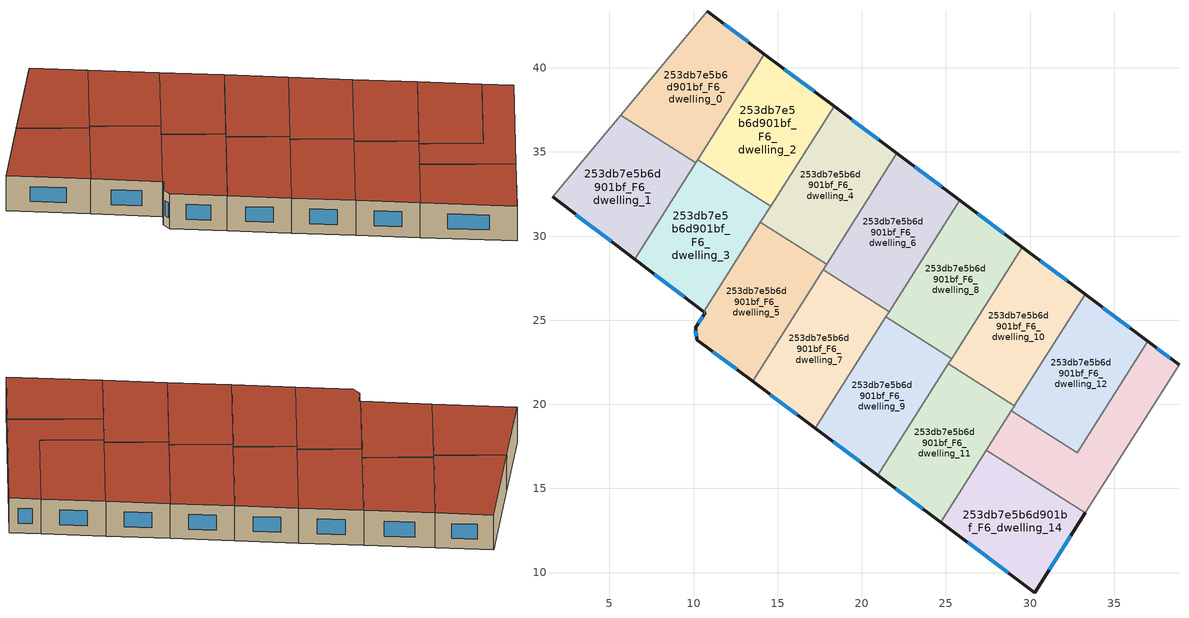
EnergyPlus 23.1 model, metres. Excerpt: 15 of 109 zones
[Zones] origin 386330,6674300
253db7e5b6d901bf_F6_dwelling_0
 floor to 253db7e5b6d901bf_F5_dwelling_0 (EU_floor_Construction): 14.21,40.82 10.12,34.36 5.66,37.19 10.81,43.36 z18
 wall outside (EU_wall_Construction): 14.21,40.82 10.81,43.36 z18:21
 wall adiabatic (EU_wall_Construction): 10.81,43.36 5.66,37.19 z18:21
 wall to 253db7e5b6d901bf_F6_dwelling_1 (EU_wall_Construction): 5.66,37.19 10.12,34.36 z18:21
 wall to 253db7e5b6d901bf_F6_dwelling_2 (EU_wall_Construction): 10.24,34.55 14.21,40.82 z18:21
 wall to 253db7e5b6d901bf_F6_dwelling_3 (EU_wall_Construction): 10.12,34.36 10.24,34.55 z18:21
 window (EU_Window_Construction): 13.24,41.55 11.78,42.64 z18.86:20.14
 roof outside (EU_roof_Construction): 10.12,34.36 14.21,40.82 10.81,43.36 5.66,37.19 z21
253db7e5b6d901bf_F6_dwelling_1
 floor to 253db7e5b6d901bf_F5_dwelling_1 (EU_floor_Construction): 10.12,34.36 6.5,28.64 1.62,32.34 5.66,37.19 z18
 wall outside (EU_wall_Construction): 1.62,32.34 6.5,28.64 z18:21
 wall adiabatic (EU_wall_Construction): 5.66,37.19 1.62,32.34 z18:21
 wall to 253db7e5b6d901bf_F6_dwelling_3 (EU_wall_Construction): 6.5,28.64 10.12,34.36 z18:21
 window (EU_Window_Construction): 3.01,31.28 5.1,29.69 z18.86:20.14
 roof outside (EU_roof_Construction): 6.5,28.64 10.12,34.36 5.66,37.19 1.62,32.34 z21
253db7e5b6d901bf_F6_dwelling_10
 floor to 253db7e5b6d901bf_F5_dwelling_10 (EU_floor_Construction): 33.27,26.54 29.08,19.92 25.16,22.41 29.54,29.33 z18
 wall outside (EU_wall_Construction): 33.27,26.54 29.54,29.33 z18:21
 wall to 253db7e5b6d901bf_F6_dwelling_11 (EU_wall_Construction): 25.16,22.41 29.08,19.92 z18:21
 wall to 253db7e5b6d901bf_F6_dwelling_8 (EU_wall_Construction): 29.54,29.33 25.35,22.71 z18:21
 wall to 253db7e5b6d901bf_F6_dwelling_12 (EU_wall_Construction): 29.08,19.92 33.27,26.54 z18:21
 wall to 253db7e5b6d901bf_F6_dwelling_9 (EU_wall_Construction): 25.35,22.71 25.16,22.41 z18:21
 window (EU_Window_Construction): 32.2,27.34 30.61,28.53 z18.86:20.14
 roof outside (EU_roof_Construction): 29.08,19.92 33.27,26.54 29.54,29.33 25.16,22.41 z21
253db7e5b6d901bf_F6_dwelling_11
 floor to 253db7e5b6d901bf_F5_dwelling_11 (EU_floor_Construction): 29.08,19.92 24.69,13 20.96,15.79 25.16,22.41 z18
 wall outside (EU_wall_Construction): 20.96,15.79 24.69,13 z18:21
 wall to 253db7e5b6d901bf_F6_dwelling_9 (EU_wall_Construction): 25.16,22.41 20.96,15.79 z18:21
 wall to 253db7e5b6d901bf_F6_dwelling_14 (EU_wall_Construction): 24.69,13 27.4,17.28 z18:21
 wall to 253db7e5b6d901bf_F6_dwelling_13 (EU_wall_Construction): 27.4,17.28 28.88,19.61 z18:21
 wall to 253db7e5b6d901bf_F6_dwelling_12 (EU_wall_Construction): 28.88,19.61 29.08,19.92 z18:21
 window (EU_Window_Construction): 22.03,14.99 23.63,13.79 z18.86:20.14
 roof outside (EU_roof_Construction): 24.69,13 29.08,19.92 25.16,22.41 20.96,15.79 z21
253db7e5b6d901bf_F6_dwelling_12
 floor to 253db7e5b6d901bf_F5_dwelling_12 (EU_floor_Construction): 37,23.75 32.81,17.13 28.88,19.61 33.27,26.54 z18
 wall outside (EU_wall_Construction): 37,23.75 33.27,26.54 z18:21
 wall to 253db7e5b6d901bf_F6_dwelling_13 (EU_wall_Construction): 28.88,19.61 32.81,17.13 37,23.75 z18:21
 window (EU_Window_Construction): 35.93,24.54 34.33,25.74 z18.86:20.14
 roof outside (EU_roof_Construction): 32.81,17.13 37,23.75 33.27,26.54 28.88,19.61 z21
253db7e5b6d901bf_F6_dwelling_13
 floor to 253db7e5b6d901bf_F5_dwelling_13 (EU_floor_Construction): 38.86,22.35 33.29,13.55 27.4,17.28 28.88,19.61 32.81,17.13 37,23.75 z18
 wall outside (EU_wall_Construction): 38.86,22.35 37,23.75 z18:21
 wall adiabatic (EU_wall_Construction): 33.29,13.55 38.86,22.35 z18:21
 wall to 253db7e5b6d901bf_F6_dwelling_14 (EU_wall_Construction): 27.4,17.28 33.29,13.55 z18:21
 window (EU_Window_Construction): 38.32,22.75 37.53,23.35 z18.86:20.14
 roof outside (EU_roof_Construction): 33.29,13.55 38.86,22.35 37,23.75 32.81,17.13 28.88,19.61 27.4,17.28 z21
253db7e5b6d901bf_F6_dwelling_14
 floor to 253db7e5b6d901bf_F5_dwelling_14 (EU_floor_Construction): 33.29,13.55 30.29,8.8 24.69,13 27.4,17.28 z18
 wall outside (EU_wall_Construction): 24.69,13 30.29,8.8 33.29,13.55 z18:21
 window (EU_Window_Construction): 31.15,10.16 32.43,12.19 / 26.29,11.8 28.69,10 z18.86:20.14
 roof outside (EU_roof_Construction): 30.29,8.8 33.29,13.55 27.4,17.28 24.69,13 z21
253db7e5b6d901bf_F6_dwelling_2
 floor to 253db7e5b6d901bf_F5_dwelling_2 (EU_floor_Construction): 18.35,37.72 14.6,31.79 10.24,34.55 14.21,40.82 z18
 wall outside (EU_wall_Construction): 18.35,37.72 14.21,40.82 z18:21
 wall to 253db7e5b6d901bf_F6_dwelling_3 (EU_wall_Construction): 10.24,34.55 14.6,31.79 z18:21
 wall to 253db7e5b6d901bf_F6_dwelling_4 (EU_wall_Construction): 14.6,31.79 18.35,37.72 z18:21
 window (EU_Window_Construction): 17.17,38.6 15.39,39.93 z18.86:20.14
 roof outside (EU_roof_Construction): 14.6,31.79 18.35,37.72 14.21,40.82 10.24,34.55 z21
253db7e5b6d901bf_F6_dwelling_3
 floor to 253db7e5b6d901bf_F5_dwelling_3 (EU_floor_Construction): 14.6,31.79 10.62,25.51 6.5,28.64 10.24,34.55 z18
 wall outside (EU_wall_Construction): 6.5,28.64 10.62,25.51 z18:21
 wall to 253db7e5b6d901bf_F6_dwelling_5 (EU_wall_Construction): 10.62,25.51 13.98,30.81 z18:21
 wall to 253db7e5b6d901bf_F6_dwelling_4 (EU_wall_Construction): 13.98,30.81 14.6,31.79 z18:21
 window (EU_Window_Construction): 7.67,27.74 9.44,26.4 z18.86:20.14
 roof outside (EU_roof_Construction): 10.62,25.51 14.6,31.79 10.24,34.55 6.5,28.64 z21
253db7e5b6d901bf_F6_dwelling_4
 floor to 253db7e5b6d901bf_F5_dwelling_4 (EU_floor_Construction): 22.09,34.92 17.91,28.32 13.98,30.81 18.35,37.72 z18
 wall outside (EU_wall_Construction): 22.09,34.92 18.35,37.72 z18:21
 wall to 253db7e5b6d901bf_F6_dwelling_5 (EU_wall_Construction): 13.98,30.81 17.91,28.32 z18:21
 wall to 253db7e5b6d901bf_F6_dwelling_6 (EU_wall_Construction): 17.91,28.32 22.09,34.92 z18:21
 window (EU_Window_Construction): 21.02,35.72 19.42,36.92 z18.86:20.14
 roof outside (EU_roof_Construction): 17.91,28.32 22.09,34.92 18.35,37.72 13.98,30.81 z21
253db7e5b6d901bf_F6_dwelling_5
 floor to 253db7e5b6d901bf_F5_dwelling_5 (EU_floor_Construction): 17.91,28.32 13.51,21.37 10.2,23.84 10.12,24.57 10.7,25.44 10.62,25.51 13.98,30.81 z18
 wall outside (EU_wall_Construction): 10.62,25.51 10.7,25.44 10.12,24.57 10.2,23.84 13.51,21.37 z18:21
 wall to 253db7e5b6d901bf_F6_dwelling_7 (EU_wall_Construction): 13.51,21.37 17.7,27.99 z18:21
 wall to 253db7e5b6d901bf_F6_dwelling_6 (EU_wall_Construction): 17.7,27.99 17.91,28.32 z18:21
 window (EU_Window_Construction): 10.14,24.36 10.17,24.05 / 10.53,25.19 10.28,24.82 / 10.64,25.49 10.68,25.46 / 11.14,23.14 12.56,22.07 z18.86:20.14
 roof outside (EU_roof_Construction): 13.51,21.37 17.91,28.32 13.98,30.81 10.62,25.51 10.7,25.44 10.12,24.57 10.2,23.84 z21
253db7e5b6d901bf_F6_dwelling_6
 floor to 253db7e5b6d901bf_F5_dwelling_6 (EU_floor_Construction): 25.82,32.12 21.62,25.5 17.7,27.99 22.09,34.92 z18
 wall outside (EU_wall_Construction): 25.82,32.12 22.09,34.92 z18:21
 wall to 253db7e5b6d901bf_F6_dwelling_7 (EU_wall_Construction): 17.7,27.99 21.62,25.5 z18:21
 wall to 253db7e5b6d901bf_F6_dwelling_8 (EU_wall_Construction): 21.62,25.5 25.82,32.12 z18:21
 window (EU_Window_Construction): 24.75,32.92 23.15,34.12 z18.86:20.14
 roof outside (EU_roof_Construction): 21.62,25.5 25.82,32.12 22.09,34.92 17.7,27.99 z21
253db7e5b6d901bf_F6_dwelling_7
 floor to 253db7e5b6d901bf_F5_dwelling_7 (EU_floor_Construction): 21.62,25.5 17.24,18.58 13.51,21.37 17.7,27.99 z18
 wall outside (EU_wall_Construction): 13.51,21.37 17.24,18.58 z18:21
 wall to 253db7e5b6d901bf_F6_dwelling_9 (EU_wall_Construction): 17.24,18.58 21.43,25.2 z18:21
 wall to 253db7e5b6d901bf_F6_dwelling_8 (EU_wall_Construction): 21.43,25.2 21.62,25.5 z18:21
 window (EU_Window_Construction): 14.57,20.57 16.17,19.37 z18.86:20.14
 roof outside (EU_roof_Construction): 17.24,18.58 21.62,25.5 17.7,27.99 13.51,21.37 z21
253db7e5b6d901bf_F6_dwelling_8
 floor to 253db7e5b6d901bf_F5_dwelling_8 (EU_floor_Construction): 29.54,29.33 25.35,22.71 21.43,25.2 25.82,32.12 z18
 wall outside (EU_wall_Construction): 29.54,29.33 25.82,32.12 z18:21
 wall to 253db7e5b6d901bf_F6_dwelling_9 (EU_wall_Construction): 21.43,25.2 25.35,22.71 z18:21
 window (EU_Window_Construction): 28.48,30.13 26.88,31.33 z18.86:20.14
 roof outside (EU_roof_Construction): 25.35,22.71 29.54,29.33 25.82,32.12 21.43,25.2 z21
253db7e5b6d901bf_F6_dwelling_9
 floor to 253db7e5b6d901bf_F5_dwelling_9 (EU_floor_Construction): 25.35,22.71 20.96,15.79 17.24,18.58 21.43,25.2 z18
 wall outside (EU_wall_Construction): 17.24,18.58 20.96,15.79 z18:21
 window (EU_Window_Construction): 18.3,17.78 19.9,16.58 z18.86:20.14
 roof outside (EU_roof_Construction): 20.96,15.79 25.35,22.71 21.43,25.2 17.24,18.58 z21
[Building]
EU S2 Campaign: North Axis=0; Terrain=City; Solar Distribution=FullExterior
[Site:Location]
Helsinki-Vantaa.AP: Latitude=60.317; Longitude=24.963; Time Zone=2; Elevation=54.6
[SizingPeriod:WeatherFileDays]
AnnualSizingPeriod: Begin Month=1; Begin Day of Month=1; End Month=12; End Day of Month=31; Day of Week for Start Day=Monday; Use Weather File Daylight Saving Period=No; Use Weather File Rain and Snow Indicators=No
[MATERIAL]
EU_InternalMass_Material: Roughness=MediumRough; Thickness=0.1; Conductivity=1; Density=1800; Specific Heat=900; Thermal Absorptance=0.9; Solar Absorptance=0.7; Visible Absorptance=0.7
[MATERIAL:NOMASS] Roughness=MediumRough; Thermal Absorptance=0.9; Solar Absorptance=0.7; Visible Absorptance=0.7
Name | Thermal Resistance
EU_wall_NoMass | 1.10183
EU_roof_NoMass; EU_floor_NoMass | 1.70606
[WINDOWMATERIAL:SIMPLEGLAZINGSYSTEM]
EU_Window_SimpleGlazing: UFactor=3.11035; Solar Heat Gain Coefficient=0.8; Visible Transmittance=0.8
[CONSTRUCTION]
EU_wall_Construction: EU_wall_NoMass
EU_roof_Construction: EU_roof_NoMass
EU_floor_Construction: EU_floor_NoMass
EU_Window_Construction: EU_Window_SimpleGlazing
EU_InternalMass_Construction: EU_InternalMass_Material
[ZONE] Type=1; Multiplier=1; Ceiling Height=autocalculate; Floor Area=autocalculate; Part of Total Floor Area=Yes
Name | Volume
253db7e5b6d901bf_F6_dwelling_0; 253db7e5b6d901bf_F6_dwelling_6 | 111.674
253db7e5b6d901bf_F6_dwelling_1 | 111.648
253db7e5b6d901bf_F6_dwelling_10 | 111.666
253db7e5b6d901bf_F6_dwelling_11 | 111.664
253db7e5b6d901bf_F6_dwelling_12; 253db7e5b6d901bf_F6_dwelling_9 | 111.651
253db7e5b6d901bf_F6_dwelling_13; 253db7e5b6d901bf_F6_dwelling_2 | 111.658
253db7e5b6d901bf_F6_dwelling_14 | 111.66
253db7e5b6d901bf_F6_dwelling_3; 253db7e5b6d901bf_F6_dwelling_7 | 111.67
253db7e5b6d901bf_F6_dwelling_4 | 111.678
253db7e5b6d901bf_F6_dwelling_5 | 111.665
253db7e5b6d901bf_F6_dwelling_8 | 111.669
[INTERNALMASS] Construction=EU_InternalMass_Construction
Name | Zone or ZoneList | Surface Area
253db7e5b6d901bf_F6_dwelling_0_EU_InternalMass | 253db7e5b6d901bf_F6_dwelling_0 | 37.2246
253db7e5b6d901bf_F6_dwelling_1_EU_InternalMass | 253db7e5b6d901bf_F6_dwelling_1 | 37.2167
253db7e5b6d901bf_F6_dwelling_2_EU_InternalMass | 253db7e5b6d901bf_F6_dwelling_2 | 37.2198
253db7e5b6d901bf_F6_dwelling_3_EU_InternalMass | 253db7e5b6d901bf_F6_dwelling_3 | 37.2237
253db7e5b6d901bf_F6_dwelling_4_EU_InternalMass | 253db7e5b6d901bf_F6_dwelling_4 | 37.2265
253db7e5b6d901bf_F6_dwelling_5_EU_InternalMass | 253db7e5b6d901bf_F6_dwelling_5 | 37.2222
253db7e5b6d901bf_F6_dwelling_6_EU_InternalMass | 253db7e5b6d901bf_F6_dwelling_6 | 37.2246
253db7e5b6d901bf_F6_dwelling_7_EU_InternalMass | 253db7e5b6d901bf_F6_dwelling_7 | 37.2235
253db7e5b6d901bf_F6_dwelling_8_EU_InternalMass | 253db7e5b6d901bf_F6_dwelling_8 | 37.2233
253db7e5b6d901bf_F6_dwelling_9_EU_InternalMass | 253db7e5b6d901bf_F6_dwelling_9 | 37.2182
253db7e5b6d901bf_F6_dwelling_10_EU_InternalMass | 253db7e5b6d901bf_F6_dwelling_10 | 37.2218
253db7e5b6d901bf_F6_dwelling_11_EU_InternalMass | 253db7e5b6d901bf_F6_dwelling_11 | 37.223
253db7e5b6d901bf_F6_dwelling_12_EU_InternalMass | 253db7e5b6d901bf_F6_dwelling_12 | 37.2181
253db7e5b6d901bf_F6_dwelling_13_EU_InternalMass | 253db7e5b6d901bf_F6_dwelling_13 | 37.2192
253db7e5b6d901bf_F6_dwelling_14_EU_InternalMass | 253db7e5b6d901bf_F6_dwelling_14 | 37.2204
[OTHEREQUIPMENT] Fuel Type=Electricity; Design Level Calculation Method=Watts/Area; Power per Zone Floor Area=1; Fraction Latent=0; Fraction Radiant=0; Fraction Lost=0; Carbon Dioxide Generation Rate=0; EndUse Subcategory=EU_Step8_InternalGains
Name | Zone or ZoneList or Space or SpaceList | Schedule
EU_Step8_InternalGain_253db7e5b6d901bf_F6_dwelling_0_f000 | 253db7e5b6d901bf_F6_dwelling_0 | EU_Step8_GainSchedule_253db7e5b6d901bf_F6_dwelling_0_f000
EU_Step8_InternalGain_253db7e5b6d901bf_F6_dwelling_1_f000 | 253db7e5b6d901bf_F6_dwelling_1 | EU_Step8_GainSchedule_253db7e5b6d901bf_F6_dwelling_1_f000
EU_Step8_InternalGain_253db7e5b6d901bf_F6_dwelling_2_f000 | 253db7e5b6d901bf_F6_dwelling_2 | EU_Step8_GainSchedule_253db7e5b6d901bf_F6_dwelling_2_f000
EU_Step8_InternalGain_253db7e5b6d901bf_F6_dwelling_3_f000 | 253db7e5b6d901bf_F6_dwelling_3 | EU_Step8_GainSchedule_253db7e5b6d901bf_F6_dwelling_3_f000
EU_Step8_InternalGain_253db7e5b6d901bf_F6_dwelling_4_f000 | 253db7e5b6d901bf_F6_dwelling_4 | EU_Step8_GainSchedule_253db7e5b6d901bf_F6_dwelling_4_f000
EU_Step8_InternalGain_253db7e5b6d901bf_F6_dwelling_5_f000 | 253db7e5b6d901bf_F6_dwelling_5 | EU_Step8_GainSchedule_253db7e5b6d901bf_F6_dwelling_5_f000
EU_Step8_InternalGain_253db7e5b6d901bf_F6_dwelling_6_f000 | 253db7e5b6d901bf_F6_dwelling_6 | EU_Step8_GainSchedule_253db7e5b6d901bf_F6_dwelling_6_f000
EU_Step8_InternalGain_253db7e5b6d901bf_F6_dwelling_7_f000 | 253db7e5b6d901bf_F6_dwelling_7 | EU_Step8_GainSchedule_253db7e5b6d901bf_F6_dwelling_7_f000
EU_Step8_InternalGain_253db7e5b6d901bf_F6_dwelling_8_f000 | 253db7e5b6d901bf_F6_dwelling_8 | EU_Step8_GainSchedule_253db7e5b6d901bf_F6_dwelling_8_f000
EU_Step8_InternalGain_253db7e5b6d901bf_F6_dwelling_9_f000 | 253db7e5b6d901bf_F6_dwelling_9 | EU_Step8_GainSchedule_253db7e5b6d901bf_F6_dwelling_9_f000
EU_Step8_InternalGain_253db7e5b6d901bf_F6_dwelling_10_f000 | 253db7e5b6d901bf_F6_dwelling_10 | EU_Step8_GainSchedule_253db7e5b6d901bf_F6_dwelling_10_f000
EU_Step8_InternalGain_253db7e5b6d901bf_F6_dwelling_11_f000 | 253db7e5b6d901bf_F6_dwelling_11 | EU_Step8_GainSchedule_253db7e5b6d901bf_F6_dwelling_11_f000
EU_Step8_InternalGain_253db7e5b6d901bf_F6_dwelling_12_f000 | 253db7e5b6d901bf_F6_dwelling_12 | EU_Step8_GainSchedule_253db7e5b6d901bf_F6_dwelling_12_f000
EU_Step8_InternalGain_253db7e5b6d901bf_F6_dwelling_13_f000 | 253db7e5b6d901bf_F6_dwelling_13 | EU_Step8_GainSchedule_253db7e5b6d901bf_F6_dwelling_13_f000
EU_Step8_InternalGain_253db7e5b6d901bf_F6_dwelling_14_f000 | 253db7e5b6d901bf_F6_dwelling_14 | EU_Step8_GainSchedule_253db7e5b6d901bf_F6_dwelling_14_f000
[ZONEVENTILATION:DESIGNFLOWRATE] Schedule=EU_AlwaysOn; Design Flow Rate Calculation Method=AirChanges/Hour; Air Changes per Hour=0.756316; Ventilation Type=Natural; Fan Pressure Rise=0; Fan Total Efficiency=1; Constant Term Coefficient=1; Temperature Term Coefficient=0; Velocity Term Coefficient=0; Velocity Squared Term Coefficient=0; Minimum Indoor Temperature=-100; Maximum Indoor Temperature=100; Delta Temperature=-100; Minimum Outdoor Temperature=-100; Maximum Outdoor Temperature=100; Maximum Wind Speed=40
Name | Zone or ZoneList or Space or SpaceList
EU_ConstantAir_253db7e5b6d901bf_F6_dwelling_0 | 253db7e5b6d901bf_F6_dwelling_0
EU_ConstantAir_253db7e5b6d901bf_F6_dwelling_1 | 253db7e5b6d901bf_F6_dwelling_1
EU_ConstantAir_253db7e5b6d901bf_F6_dwelling_2 | 253db7e5b6d901bf_F6_dwelling_2
EU_ConstantAir_253db7e5b6d901bf_F6_dwelling_3 | 253db7e5b6d901bf_F6_dwelling_3
EU_ConstantAir_253db7e5b6d901bf_F6_dwelling_4 | 253db7e5b6d901bf_F6_dwelling_4
EU_ConstantAir_253db7e5b6d901bf_F6_dwelling_5 | 253db7e5b6d901bf_F6_dwelling_5
EU_ConstantAir_253db7e5b6d901bf_F6_dwelling_6 | 253db7e5b6d901bf_F6_dwelling_6
EU_ConstantAir_253db7e5b6d901bf_F6_dwelling_7 | 253db7e5b6d901bf_F6_dwelling_7
EU_ConstantAir_253db7e5b6d901bf_F6_dwelling_8 | 253db7e5b6d901bf_F6_dwelling_8
EU_ConstantAir_253db7e5b6d901bf_F6_dwelling_9 | 253db7e5b6d901bf_F6_dwelling_9
EU_ConstantAir_253db7e5b6d901bf_F6_dwelling_10 | 253db7e5b6d901bf_F6_dwelling_10
EU_ConstantAir_253db7e5b6d901bf_F6_dwelling_11 | 253db7e5b6d901bf_F6_dwelling_11
EU_ConstantAir_253db7e5b6d901bf_F6_dwelling_12 | 253db7e5b6d901bf_F6_dwelling_12
EU_ConstantAir_253db7e5b6d901bf_F6_dwelling_13 | 253db7e5b6d901bf_F6_dwelling_13
EU_ConstantAir_253db7e5b6d901bf_F6_dwelling_14 | 253db7e5b6d901bf_F6_dwelling_14
[HVACTEMPLATE:THERMOSTAT] Constant Heating Setpoint=20; Constant Cooling Setpoint=50
EU_HeatOnly_253db7e5b6d901bf_F1_dwelling_1; EU_HeatOnly_253db7e5b6d901bf_F1_dwelling_2; EU_HeatOnly_253db7e5b6d901bf_F1_dwelling_3; EU_HeatOnly_253db7e5b6d901bf_F1_dwelling_4; EU_HeatOnly_253db7e5b6d901bf_F1_dwelling_5; EU_HeatOnly_253db7e5b6d901bf_F1_dwelling_6; EU_HeatOnly_253db7e5b6d901bf_F1_dwelling_7; EU_HeatOnly_253db7e5b6d901bf_F1_dwelling_8; EU_HeatOnly_253db7e5b6d901bf_F1_dwelling_9; EU_HeatOnly_253db7e5b6d901bf_F1_dwelling_10; EU_HeatOnly_253db7e5b6d901bf_F1_dwelling_11; EU_HeatOnly_253db7e5b6d901bf_F1_dwelling_12; EU_HeatOnly_253db7e5b6d901bf_F1_dwelling_13; EU_HeatOnly_253db7e5b6d901bf_F1_dwelling_14; EU_HeatOnly_253db7e5b6d901bf_F1_dwelling_15; EU_HeatOnly_253db7e5b6d901bf_F2_dwelling_0; EU_HeatOnly_253db7e5b6d901bf_F2_dwelling_1; EU_HeatOnly_253db7e5b6d901bf_F2_dwelling_2; EU_HeatOnly_253db7e5b6d901bf_F2_dwelling_3; EU_HeatOnly_253db7e5b6d901bf_F2_dwelling_4; EU_HeatOnly_253db7e5b6d901bf_F2_dwelling_5; EU_HeatOnly_253db7e5b6d901bf_F2_dwelling_6; EU_HeatOnly_253db7e5b6d901bf_F2_dwelling_7; EU_HeatOnly_253db7e5b6d901bf_F2_dwelling_8; EU_HeatOnly_253db7e5b6d901bf_F2_dwelling_9; EU_HeatOnly_253db7e5b6d901bf_F2_dwelling_10; EU_HeatOnly_253db7e5b6d901bf_F2_dwelling_11; EU_HeatOnly_253db7e5b6d901bf_F2_dwelling_12; EU_HeatOnly_253db7e5b6d901bf_F2_dwelling_13; EU_HeatOnly_253db7e5b6d901bf_F2_dwelling_14; EU_HeatOnly_253db7e5b6d901bf_F2_dwelling_15; EU_HeatOnly_253db7e5b6d901bf_F3_dwelling_0; EU_HeatOnly_253db7e5b6d901bf_F3_dwelling_1; EU_HeatOnly_253db7e5b6d901bf_F3_dwelling_2; EU_HeatOnly_253db7e5b6d901bf_F3_dwelling_3; EU_HeatOnly_253db7e5b6d901bf_F3_dwelling_4; EU_HeatOnly_253db7e5b6d901bf_F3_dwelling_5; EU_HeatOnly_253db7e5b6d901bf_F3_dwelling_6; EU_HeatOnly_253db7e5b6d901bf_F3_dwelling_7; EU_HeatOnly_253db7e5b6d901bf_F3_dwelling_8; EU_HeatOnly_253db7e5b6d901bf_F3_dwelling_9; EU_HeatOnly_253db7e5b6d901bf_F3_dwelling_10; EU_HeatOnly_253db7e5b6d901bf_F3_dwelling_11; EU_HeatOnly_253db7e5b6d901bf_F3_dwelling_12; EU_HeatOnly_253db7e5b6d901bf_F3_dwelling_13; EU_HeatOnly_253db7e5b6d901bf_F3_dwelling_14; EU_HeatOnly_253db7e5b6d901bf_F3_dwelling_15; EU_HeatOnly_253db7e5b6d901bf_F4_dwelling_0; EU_HeatOnly_253db7e5b6d901bf_F4_dwelling_1; EU_HeatOnly_253db7e5b6d901bf_F4_dwelling_2; EU_HeatOnly_253db7e5b6d901bf_F4_dwelling_3; EU_HeatOnly_253db7e5b6d901bf_F4_dwelling_4; EU_HeatOnly_253db7e5b6d901bf_F4_dwelling_5; EU_HeatOnly_253db7e5b6d901bf_F4_dwelling_6; EU_HeatOnly_253db7e5b6d901bf_F4_dwelling_7; EU_HeatOnly_253db7e5b6d901bf_F4_dwelling_8; EU_HeatOnly_253db7e5b6d901bf_F4_dwelling_9; EU_HeatOnly_253db7e5b6d901bf_F4_dwelling_10; EU_HeatOnly_253db7e5b6d901bf_F4_dwelling_11; EU_HeatOnly_253db7e5b6d901bf_F4_dwelling_12; EU_HeatOnly_253db7e5b6d901bf_F4_dwelling_13; EU_HeatOnly_253db7e5b6d901bf_F4_dwelling_14; EU_HeatOnly_253db7e5b6d901bf_F5_dwelling_0; EU_HeatOnly_253db7e5b6d901bf_F5_dwelling_1; EU_HeatOnly_253db7e5b6d901bf_F5_dwelling_2; EU_HeatOnly_253db7e5b6d901bf_F5_dwelling_3; EU_HeatOnly_253db7e5b6d901bf_F5_dwelling_4; EU_HeatOnly_253db7e5b6d901bf_F5_dwelling_5; EU_HeatOnly_253db7e5b6d901bf_F5_dwelling_6; EU_HeatOnly_253db7e5b6d901bf_F5_dwelling_7; EU_HeatOnly_253db7e5b6d901bf_F5_dwelling_8; EU_HeatOnly_253db7e5b6d901bf_F5_dwelling_9; EU_HeatOnly_253db7e5b6d901bf_F5_dwelling_10; EU_HeatOnly_253db7e5b6d901bf_F5_dwelling_11; EU_HeatOnly_253db7e5b6d901bf_F5_dwelling_12; EU_HeatOnly_253db7e5b6d901bf_F5_dwelling_13; EU_HeatOnly_253db7e5b6d901bf_F5_dwelling_14; EU_HeatOnly_253db7e5b6d901bf_F6_dwelling_0; EU_HeatOnly_253db7e5b6d901bf_F6_dwelling_1; EU_HeatOnly_253db7e5b6d901bf_F6_dwelling_2; EU_HeatOnly_253db7e5b6d901bf_F6_dwelling_3; EU_HeatOnly_253db7e5b6d901bf_F6_dwelling_4; EU_HeatOnly_253db7e5b6d901bf_F6_dwelling_5; EU_HeatOnly_253db7e5b6d901bf_F6_dwelling_6; EU_HeatOnly_253db7e5b6d901bf_F6_dwelling_7; EU_HeatOnly_253db7e5b6d901bf_F6_dwelling_8; EU_HeatOnly_253db7e5b6d901bf_F6_dwelling_9; EU_HeatOnly_253db7e5b6d901bf_F6_dwelling_10; EU_HeatOnly_253db7e5b6d901bf_F6_dwelling_11; EU_HeatOnly_253db7e5b6d901bf_F6_dwelling_12; EU_HeatOnly_253db7e5b6d901bf_F6_dwelling_13; EU_HeatOnly_253db7e5b6d901bf_F6_dwelling_14
[HVACTEMPLATE:ZONE:IDEALLOADSAIRSYSTEM] System Availability Schedule=EU_AlwaysOn; Maximum Heating Supply Air Temperature=50; Minimum Cooling Supply Air Temperature=13; Maximum Heating Supply Air Humidity Ratio=0.0156; Minimum Cooling Supply Air Humidity Ratio=0.0077; Heating Limit=NoLimit; Cooling Limit=NoLimit; Heating Availability Schedule=EU_AlwaysOn; Cooling Availability Schedule=EU_CoolingOff; Dehumidification Control Type=ConstantSensibleHeatRatio; Cooling Sensible Heat Ratio=0.7; Dehumidification Setpoint=60; Humidification Control Type=None; Humidification Setpoint=30; Outdoor Air Method=None; Outdoor Air Flow Rate per Person=0.00944; Outdoor Air Flow Rate per Zone Floor Area=0; Outdoor Air Flow Rate per Zone=0; Demand Controlled Ventilation Type=None; Outdoor Air Economizer Type=NoEconomizer; Heat Recovery Type=None; Sensible Heat Recovery Effectiveness=0.7; Latent Heat Recovery Effectiveness=0.65
Name | Template Thermostat
253db7e5b6d901bf_F6_dwelling_0 | EU_HeatOnly_253db7e5b6d901bf_F6_dwelling_0
253db7e5b6d901bf_F6_dwelling_1 | EU_HeatOnly_253db7e5b6d901bf_F6_dwelling_1
253db7e5b6d901bf_F6_dwelling_2 | EU_HeatOnly_253db7e5b6d901bf_F6_dwelling_2
253db7e5b6d901bf_F6_dwelling_3 | EU_HeatOnly_253db7e5b6d901bf_F6_dwelling_3
253db7e5b6d901bf_F6_dwelling_4 | EU_HeatOnly_253db7e5b6d901bf_F6_dwelling_4
253db7e5b6d901bf_F6_dwelling_5 | EU_HeatOnly_253db7e5b6d901bf_F6_dwelling_5
253db7e5b6d901bf_F6_dwelling_6 | EU_HeatOnly_253db7e5b6d901bf_F6_dwelling_6
253db7e5b6d901bf_F6_dwelling_7 | EU_HeatOnly_253db7e5b6d901bf_F6_dwelling_7
253db7e5b6d901bf_F6_dwelling_8 | EU_HeatOnly_253db7e5b6d901bf_F6_dwelling_8
253db7e5b6d901bf_F6_dwelling_9 | EU_HeatOnly_253db7e5b6d901bf_F6_dwelling_9
253db7e5b6d901bf_F6_dwelling_10 | EU_HeatOnly_253db7e5b6d901bf_F6_dwelling_10
253db7e5b6d901bf_F6_dwelling_11 | EU_HeatOnly_253db7e5b6d901bf_F6_dwelling_11
253db7e5b6d901bf_F6_dwelling_12 | EU_HeatOnly_253db7e5b6d901bf_F6_dwelling_12
253db7e5b6d901bf_F6_dwelling_13 | EU_HeatOnly_253db7e5b6d901bf_F6_dwelling_13
253db7e5b6d901bf_F6_dwelling_14 | EU_HeatOnly_253db7e5b6d901bf_F6_dwelling_14
[SIZING:ZONE] Zone Cooling Design Supply Air Temperature Input Method=SupplyAirTemperature; Zone Cooling Design Supply Air Temperature=13; Zone Heating Design Supply Air Temperature Input Method=SupplyAirTemperature; Zone Heating Design Supply Air Temperature=50; Zone Cooling Design Supply Air Humidity Ratio=0.008; Zone Heating Design Supply Air Humidity Ratio=0.008; Cooling Design Air Flow Method=DesignDay; Cooling Design Air Flow Rate=0; Cooling Minimum Air Flow per Zone Floor Area=0.000762; Cooling Minimum Air Flow=0; Cooling Minimum Air Flow Fraction=0.2; Heating Design Air Flow Method=DesignDay; Heating Design Air Flow Rate=0; Heating Maximum Air Flow per Zone Floor Area=0.002032; Heating Maximum Air Flow=0.141576; Heating Maximum Air Flow Fraction=0.3; Account for Dedicated Outdoor Air System=No; Dedicated Outdoor Air System Control Strategy=NeutralSupplyAir; Dedicated Outdoor Air Low Setpoint Temperature for Design=autosize; Dedicated Outdoor Air High Setpoint Temperature for Design=autosize; Zone Load Sizing Method=Sensible Load Only No Latent Load; Zone Latent Cooling Design Supply Air Humidity Ratio Input Method=HumidityRatioDifference; Zone Cooling Design Supply Air Humidity Ratio Difference=0.005; Zone Latent Heating Design Supply Air Humidity Ratio Input Method=HumidityRatioDifference; Zone Humidification Design Supply Air Humidity Ratio Difference=0.005
253db7e5b6d901bf_F6_dwelling_0; 253db7e5b6d901bf_F6_dwelling_1; 253db7e5b6d901bf_F6_dwelling_2; 253db7e5b6d901bf_F6_dwelling_3; 253db7e5b6d901bf_F6_dwelling_4; 253db7e5b6d901bf_F6_dwelling_5; 253db7e5b6d901bf_F6_dwelling_6; 253db7e5b6d901bf_F6_dwelling_7; 253db7e5b6d901bf_F6_dwelling_8; 253db7e5b6d901bf_F6_dwelling_9; 253db7e5b6d901bf_F6_dwelling_10; 253db7e5b6d901bf_F6_dwelling_11; 253db7e5b6d901bf_F6_dwelling_12; 253db7e5b6d901bf_F6_dwelling_13; 253db7e5b6d901bf_F6_dwelling_14
[SCHEDULE:CONSTANT]
Name | Hourly Value
EU_AlwaysOn | 1
EU_CoolingOff | 0
[SCHEDULE:FILE] Column Number=1; Rows to Skip at Top=0; Number of Hours of Data=8760; Column Separator=Comma; Interpolate to Timestep=No; Minutes per Item=60; Adjust Schedule for Daylight Savings=Yes
Name | File
EU_Step8_GainSchedule_253db7e5b6d901bf_F6_dwelling_0_f000 | ../../schedules/253db7e5b6d901bf/253db7e5b6d901bf_F6_dwelling_0_f000_gain.csv
EU_Step8_GainSchedule_253db7e5b6d901bf_F6_dwelling_1_f000 | ../../schedules/253db7e5b6d901bf/253db7e5b6d901bf_F6_dwelling_1_f000_gain.csv
EU_Step8_GainSchedule_253db7e5b6d901bf_F6_dwelling_2_f000 | ../../schedules/253db7e5b6d901bf/253db7e5b6d901bf_F6_dwelling_2_f000_gain.csv
EU_Step8_GainSchedule_253db7e5b6d901bf_F6_dwelling_3_f000 | ../../schedules/253db7e5b6d901bf/253db7e5b6d901bf_F6_dwelling_3_f000_gain.csv
EU_Step8_GainSchedule_253db7e5b6d901bf_F6_dwelling_4_f000 | ../../schedules/253db7e5b6d901bf/253db7e5b6d901bf_F6_dwelling_4_f000_gain.csv
EU_Step8_GainSchedule_253db7e5b6d901bf_F6_dwelling_5_f000 | ../../schedules/253db7e5b6d901bf/253db7e5b6d901bf_F6_dwelling_5_f000_gain.csv
EU_Step8_GainSchedule_253db7e5b6d901bf_F6_dwelling_6_f000 | ../../schedules/253db7e5b6d901bf/253db7e5b6d901bf_F6_dwelling_6_f000_gain.csv
EU_Step8_GainSchedule_253db7e5b6d901bf_F6_dwelling_7_f000 | ../../schedules/253db7e5b6d901bf/253db7e5b6d901bf_F6_dwelling_7_f000_gain.csv
EU_Step8_GainSchedule_253db7e5b6d901bf_F6_dwelling_8_f000 | ../../schedules/253db7e5b6d901bf/253db7e5b6d901bf_F6_dwelling_8_f000_gain.csv
EU_Step8_GainSchedule_253db7e5b6d901bf_F6_dwelling_9_f000 | ../../schedules/253db7e5b6d901bf/253db7e5b6d901bf_F6_dwelling_9_f000_gain.csv
EU_Step8_GainSchedule_253db7e5b6d901bf_F6_dwelling_10_f000 | ../../schedules/253db7e5b6d901bf/253db7e5b6d901bf_F6_dwelling_10_f000_gain.csv
EU_Step8_GainSchedule_253db7e5b6d901bf_F6_dwelling_11_f000 | ../../schedules/253db7e5b6d901bf/253db7e5b6d901bf_F6_dwelling_11_f000_gain.csv
EU_Step8_GainSchedule_253db7e5b6d901bf_F6_dwelling_12_f000 | ../../schedules/253db7e5b6d901bf/253db7e5b6d901bf_F6_dwelling_12_f000_gain.csv
EU_Step8_GainSchedule_253db7e5b6d901bf_F6_dwelling_13_f000 | ../../schedules/253db7e5b6d901bf/253db7e5b6d901bf_F6_dwelling_13_f000_gain.csv
EU_Step8_GainSchedule_253db7e5b6d901bf_F6_dwelling_14_f000 | ../../schedules/253db7e5b6d901bf/253db7e5b6d901bf_F6_dwelling_14_f000_gain.csv
